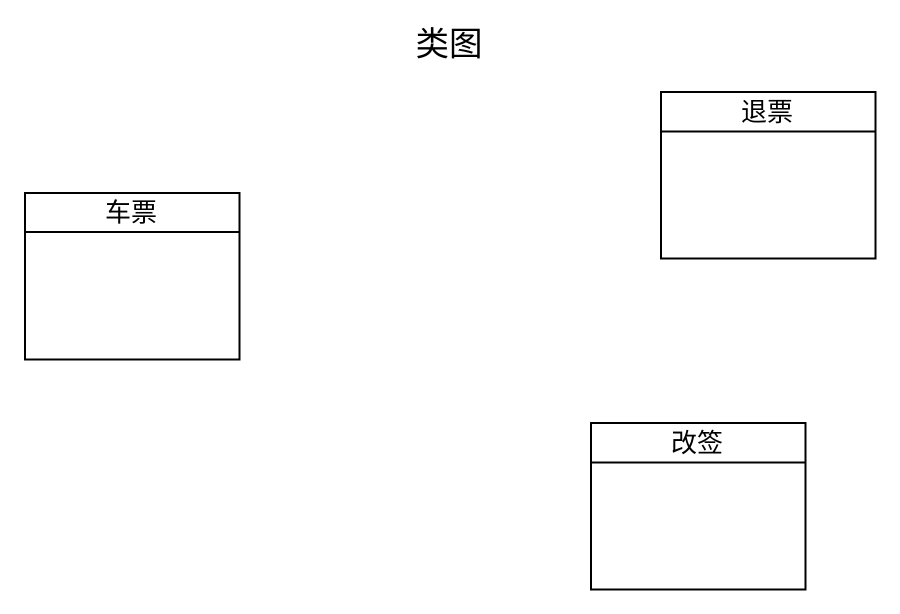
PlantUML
@startuml
title 类图
hide circle
hide empty members
class 退票
class 车票
class 改签
@enduml
